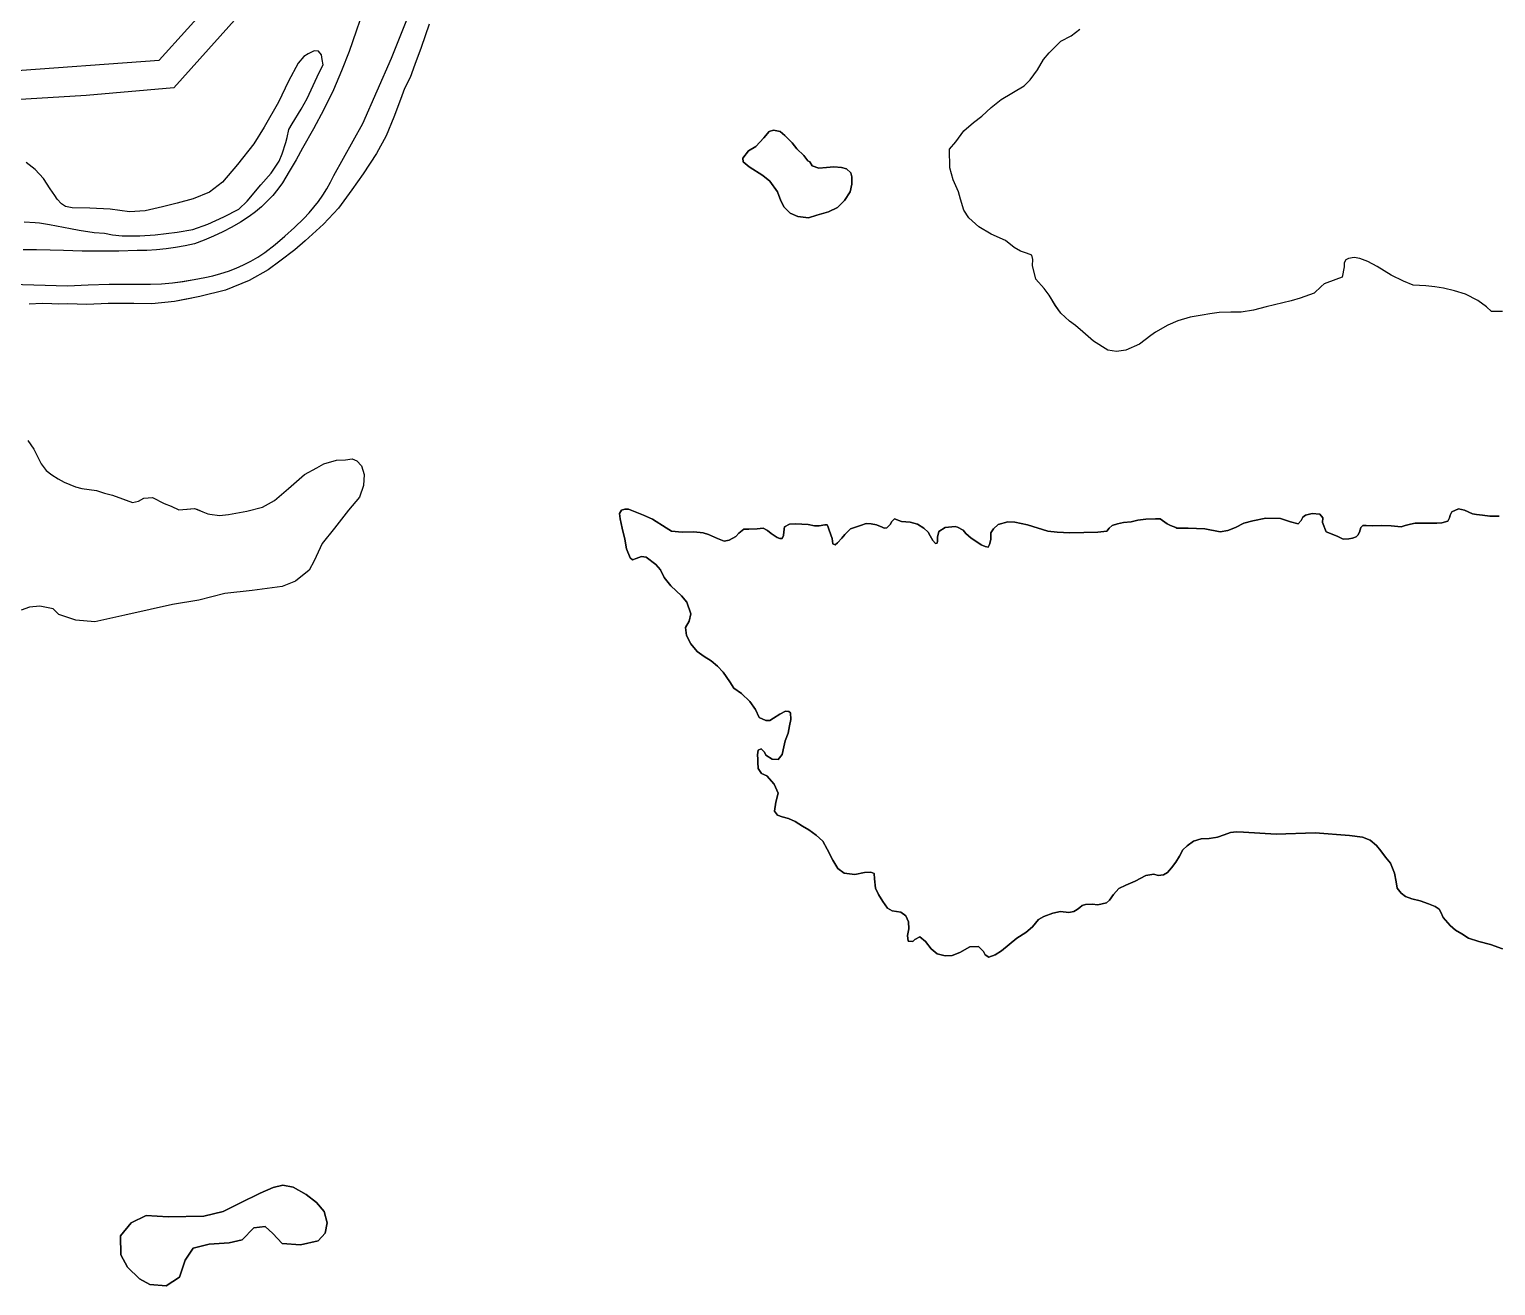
# Model space of a CAD drawing. Header units: inches. Extents: x 1273557 to 1282364, y 239587 to 246310.
# Drawn here: x 1279336 to 1280132, y 241359 to 242040 of the extents above; entities that cross this region are included whole.
import ezdxf

# ---------------------------------------------------------------- set-up
doc = ezdxf.new("R2010")
doc.units = ezdxf.units.IN
doc.header["$MEASUREMENT"] = 0
for name, color, linetype in [('GRASS', 3, 'Continuous'), ('GRASS-ISLAND', 22, 'Continuous'), ('MISC-SURF-FEAT', 40, 'Continuous'), ('STREET-UW', 50, 'Continuous'), ('Water_Island', 2, 'Continuous'), ('Water_Source', 133, 'Continuous')]:
    doc.layers.add(name, color=color, linetype=linetype)

msp = doc.modelspace()

# ---------------------------------------------------------------- linework, layer by layer
at = {"layer": 'GRASS'}
for points in [[(1279320.33, 241902.51), (1279338.66, 241901.83), (1279357.01, 241901.4), (1279368.25, 241901.91), (1279379.51, 241902.22), (1279390.77, 241902.32), (1279402.03, 241902.23), (1279407.96, 241902.48), (1279413.87, 241902.98), (1279419.23, 241903.65), (1279419.23, 241903.65), (1279419.24, 241903.63), (1279425.61, 241904.71), (1279431.42, 241905.95), (1279435.77, 241906.84), (1279440.06, 241907.97), (1279444.29, 241909.32), (1279448.43, 241910.9), (1279452.49, 241912.71), (1279456.44, 241914.73), (1279460.27, 241916.96), (1279463.98, 241919.4), (1279469.55, 241923.71), (1279474.94, 241928.24), (1279480.15, 241932.98), (1279485.17, 241937.92), (1279488, 241940.87), (1279490.67, 241943.95), (1279493.17, 241947.17), (1279495.51, 241950.52), (1279497.67, 241953.98), (1279499.65, 241957.55), (1279501.44, 241961.22), (1279517.18, 241989.32), (1279532.79, 242024.87), (1279546.54, 242059.36)], [(1279519.41, 242056.27), (1279509.75, 242028.44), (1279505.62, 242017.96), (1279501.31, 242007.73), (1279495.96, 241997.01), (1279490.37, 241986.42), (1279484.53, 241975.96), (1279480.94, 241969.69), (1279477.28, 241963.45), (1279473.54, 241957.25), (1279471.01, 241953.76), (1279468.27, 241950.43), (1279465.35, 241947.27), (1279462.24, 241944.28), (1279458.96, 241941.48), (1279455.53, 241938.87), (1279450.85, 241935.93), (1279446.05, 241933.19), (1279441.15, 241930.63), (1279436.15, 241928.27), (1279431.06, 241926.11), (1279425.89, 241924.16), (1279420.78, 241923.06), (1279415.62, 241922.15), (1279410.44, 241921.43), (1279405.24, 241920.9), (1279400.02, 241920.57), (1279394.79, 241920.43), (1279384.8, 241920.23), (1279374.82, 241920.16), (1279364.84, 241920.23), (1279354.87, 241920.43), (1279347.51, 241920.74), (1279340.15, 241920.83), (1279332.91, 241920.9)], [(1279553.08, 242043.23), (1279548.87, 242030.64), (1279545.47, 242021.42), (1279542.87, 242014.4), (1279539.84, 242008.35), (1279537.7, 242002.35), (1279534.01, 241992.92), (1279529.78, 241982.69), (1279524.53, 241973.08), (1279517.33, 241962.11), (1279511.14, 241953.41), (1279503.89, 241943.55), (1279495.93, 241934.74), (1279485.97, 241925.83), (1279480.32, 241920.87), (1279472.2, 241914.8), (1279465.82, 241910.01), (1279455.57, 241904.21), (1279442.75, 241898.98), (1279428.72, 241895.63), (1279421.74, 241894.19), (1279421.74, 241894.19), (1279421.74, 241894.19), (1279414.93, 241892.79), (1279402.65, 241891.51), (1279393, 241891.71), (1279388.8, 241891.83), (1279388.8, 241891.76), (1279379.1, 241891.84), (1279367.5, 241891.16), (1279356.89, 241891.57), (1279351.91, 241891.41), (1279348.45, 241891.64), (1279343.15, 241891.78), (1279336.08, 241891.41)], [(1280135.43, 241887.44), (1280129.56, 241887.46), (1280126.79, 241890), (1280122.02, 241893.47), (1280115.39, 241896.77), (1280109.37, 241898.56), (1280103.48, 241900.05), (1280098.79, 241900.88), (1280093.88, 241901.43), (1280086.97, 241901.71), (1280081.74, 241903.86), (1280075.04, 241907.16), (1280071.17, 241909.4), (1280067.37, 241911.77), (1280062.37, 241914.61), (1280058.13, 241916.14), (1280054.93, 241916.71), (1280051.92, 241916.22), (1280050.4, 241915.47), (1280049.5, 241913.78), (1280049.52, 241911.64), (1280048.55, 241906.11), (1280045, 241904.75), (1280038.77, 241902.43), (1280037.06, 241901.02), (1280033.28, 241897.41), (1280025.64, 241894.73), (1280020.82, 241893.27), (1280007.18, 241889.89), (1280000.36, 241888.13), (1279993.69, 241887.08), (1279988.06, 241887.14), (1279981.7, 241886.87), (1279976.76, 241886.13), (1279972.53, 241885.45), (1279966.08, 241884.32), (1279959.39, 241882.27), (1279953.84, 241879.98), (1279947.19, 241876.21), (1279944.66, 241874.32), (1279938.46, 241869.67), (1279931.11, 241866.4), (1279926.09, 241865.66), (1279921.32, 241866.47), (1279913.54, 241871.37), (1279907.8, 241876.38), (1279903.81, 241879.76), (1279900.51, 241882.12), (1279895.76, 241886.45), (1279892.87, 241890.59), (1279889.51, 241896.31), (1279886.74, 241899.94), (1279882.28, 241904.88), (1279880.55, 241912.37), (1279880.7, 241915.64), (1279880.11, 241917.94), (1279877.14, 241919.08), (1279874.03, 241920.16), (1279870.51, 241922.17), (1279865.82, 241925.92), (1279857.98, 241929.4), (1279851.3, 241933.41), (1279845.91, 241938.29), (1279843.16, 241942.31), (1279841.38, 241948.28), (1279840.41, 241952.37), (1279837.47, 241958.87), (1279835.65, 241965.33), (1279835.47, 241975.41), (1279838.85, 241979.46), (1279843.25, 241985.43), (1279848.45, 241990), (1279852.96, 241993.46), (1279858.14, 241998.12), (1279863.53, 242002.41), (1279875.91, 242009.75), (1279879.2, 242013.1), (1279883.26, 242018.56), (1279886.53, 242024.05), (1279889.47, 242027.76), (1279895.88, 242033.98), (1279901.4, 242036.89), (1279906.13, 242040.63)], [(1279335.49, 241817.5), (1279338.68, 241812.78), (1279340.89, 241808.42), (1279342.67, 241804.74), (1279345.44, 241801.13), (1279348.47, 241798.85), (1279351.95, 241796.66), (1279355.21, 241794.81), (1279361.21, 241792.23), (1279364.72, 241791.48), (1279372.74, 241790.28), (1279377.12, 241788.95), (1279381.4, 241787.85), (1279388.83, 241785.01), (1279392.21, 241783.72), (1279395.43, 241784.51), (1279398.45, 241786.08), (1279403.11, 241786.55), (1279409.42, 241783.3), (1279413.21, 241781.75), (1279417.37, 241779.82), (1279421.94, 241780.26), (1279425.83, 241780.63), (1279427.05, 241780.13), (1279430.31, 241778.78), (1279433.14, 241777.61), (1279434.11, 241777.41), (1279439.39, 241776.73), (1279444.33, 241777.34), (1279454.24, 241779.11), (1279462.69, 241781.28), (1279469.17, 241784.96), (1279476.81, 241791.35), (1279485.57, 241798.99), (1279492.24, 241802.66), (1279495.94, 241804.76), (1279502.93, 241806.78), (1279507.86, 241807.03), (1279511.34, 241807.49), (1279513.87, 241806.34), (1279516.37, 241803.72), (1279517.89, 241798.94), (1279517.57, 241793.1), (1279515.41, 241786.76), (1279509.39, 241779.6), (1279501.85, 241769.93), (1279495.08, 241761.51), (1279490.83, 241752.11), (1279488.15, 241747.07), (1279480.71, 241741.22), (1279473.33, 241738.29), (1279457.21, 241736.13), (1279442.38, 241734.48), (1279428.23, 241730.8), (1279413.93, 241728.41), (1279401.82, 241725.78), (1279388.05, 241722.64), (1279371.71, 241719.02), (1279361.51, 241720), (1279352.27, 241723.14), (1279349.24, 241726.14), (1279341.89, 241727.52), (1279336.36, 241727), (1279331.9, 241725.35)], [(1280133.72, 241776.46), (1280128.67, 241776.43), (1280124.59, 241776.98), (1280121.32, 241777.36), (1280119.1, 241777.71), (1280114.84, 241779.67), (1280111.51, 241780.34), (1280107.97, 241778.79), (1280107.04, 241776.96), (1280106.78, 241775.48), (1280105.84, 241773.64), (1280102.62, 241772.82), (1280099.86, 241772.59), (1280097.26, 241772.66), (1280091.68, 241772.57), (1280088.04, 241772.51), (1280085.57, 241771.97), (1280082.73, 241771.3), (1280080.48, 241770.61), (1280075.06, 241771.19), (1280070.01, 241771.31), (1280065.17, 241771.2), (1280061.46, 241771.37), (1280059.67, 241771.41), (1280058.53, 241770.32), (1280057.8, 241767.74), (1280057.02, 241766.04), (1280056.1, 241765.17), (1280054.08, 241764.48), (1280052.06, 241764.01), (1280049.08, 241763.93), (1280045.73, 241765.49), (1280039.76, 241767.86), (1280037.88, 241772.89), (1280037.94, 241775.41), (1280036.35, 241777.46), (1280032.2, 241777.86), (1280028.61, 241776.9), (1280027.17, 241775.82), (1280026.3, 241773.99), (1280024.55, 241772.24), (1280020.49, 241773.38), (1280015.03, 241775.08), (1280007.08, 241775.27), (1279999.98, 241773.88), (1279995.19, 241772.51), (1279990.68, 241770.31), (1279986.47, 241768.55), (1279982.22, 241767.91), (1279973.93, 241769.45), (1279964.87, 241769.89), (1279958.77, 241769.97), (1279958.17, 241770.2), (1279955.31, 241771.32), (1279953.62, 241772.32), (1279949.8, 241774.87), (1279947.22, 241774.93), (1279942.01, 241774.76), (1279937.61, 241774.27), (1279934.02, 241773.39), (1279929.84, 241772.9), (1279926.63, 241772.16), (1279923.78, 241771.33), (1279922.04, 241769.89), (1279920.81, 241768.21), (1279915.96, 241767.66), (1279900.64, 241767.36), (1279893.88, 241767.67), (1279888.84, 241768.31), (1279877.69, 241771.63), (1279870.89, 241773.06), (1279867.18, 241773.3), (1279861.79, 241771.79), (1279859.28, 241769.47), (1279857.96, 241767.35), (1279857.95, 241763.71), (1279857.14, 241761.05), (1279856.36, 241759.65), (1279854.73, 241759.92), (1279852.67, 241760.86), (1279850.77, 241762.17), (1279847.26, 241764.48), (1279844.27, 241767.01), (1279842.83, 241768.75), (1279839.82, 241770.39), (1279838.57, 241770.87), (1279833.05, 241770.18), (1279829.72, 241768.03), (1279828.91, 241765), (1279828.85, 241762.77), (1279828.68, 241761.81), (1279827.93, 241761.61), (1279826.41, 241763.28), (1279824.91, 241765.77), (1279823.84, 241767.73), (1279821.52, 241769.94), (1279818.15, 241772.03), (1279814.09, 241773.17), (1279809.48, 241773.5), (1279805.65, 241774.93), (1279804.13, 241773.56), (1279803.2, 241771.87), (1279801.37, 241770.05), (1279799.95, 241769.87), (1279798.93, 241770.49), (1279795.91, 241771.67), (1279793.02, 241772.26), (1279790.2, 241772.33), (1279787.2, 241771.36), (1279781.8, 241769.56), (1279778.68, 241766.36), (1279777, 241764.55), (1279774.7, 241761.85), (1279773.34, 241760.77), (1279772.09, 241761.47), (1279771.87, 241764.37), (1279770.11, 241768.73), (1279769.49, 241770.9), (1279769.14, 241771.65), (1279767.88, 241771.76), (1279764.67, 241771.09), (1279762.29, 241771.15), (1279758.81, 241771.9), (1279751.98, 241772.21), (1279748.63, 241772.07), (1279745.92, 241770.58), (1279745.56, 241767.98), (1279745.36, 241765.91), (1279744.58, 241764.36), (1279743.46, 241764.24), (1279741.91, 241764.87), (1279738.62, 241767.04), (1279736.65, 241768.57), (1279734.45, 241769.89), (1279731.17, 241769.59), (1279726.56, 241769.41), (1279723.81, 241769.33), (1279721.15, 241767.16), (1279719.55, 241765.34), (1279715.85, 241763.35), (1279713.17, 241762.89), (1279709.63, 241764.24), (1279704.7, 241766.52), (1279701.9, 241767.33), (1279696.71, 241767.9), (1279690.46, 241767.68), (1279684.67, 241768.34), (1279681.74, 241770.12), (1279674.34, 241774.69), (1279669.49, 241776.96), (1279663.96, 241779.03), (1279661.39, 241780.13), (1279659.31, 241780.18), (1279657.51, 241779.63), (1279656.35, 241777.87), (1279656.8, 241774.96), (1279657.94, 241769.8), (1279659.36, 241763.9), (1279660.27, 241758.59), (1279662.16, 241753.79), (1279663.55, 241752.79), (1279665.5, 241753.49), (1279668.43, 241754.46), (1279670.95, 241754.1), (1279676.06, 241750.26), (1279678.66, 241747.22), (1279680.64, 241743.08), (1279684.32, 241738.53), (1279689.99, 241733.19), (1279692.96, 241729.77), (1279695.04, 241723.4), (1279694.2, 241719.41), (1279692.18, 241716.04), (1279692.75, 241711.71), (1279695.09, 241707.12), (1279698.48, 241702.95), (1279702.43, 241700.32), (1279706.17, 241698), (1279709.59, 241695.1), (1279712.71, 241691.75), (1279716.23, 241686.53), (1279718.37, 241683.06), (1279722.62, 241680.21), (1279727.2, 241675.93), (1279730.14, 241671.48), (1279732.12, 241667.26), (1279735.8, 241665.61), (1279738.02, 241665.49), (1279739.99, 241666.85), (1279743.46, 241669), (1279746.4, 241670.64), (1279748.33, 241670.37), (1279749.13, 241669.68), (1279749.42, 241666.18), (1279748.66, 241662.7), (1279747.9, 241658.63), (1279746.24, 241654.58), (1279745.56, 241651.33), (1279744.64, 241647.11), (1279742.49, 241644.34), (1279739.3, 241644.56), (1279735.79, 241646.8), (1279735.01, 241648.31), (1279733.34, 241650.13), (1279731.61, 241649.43), (1279731.25, 241646.84), (1279731.42, 241644.6), (1279731.38, 241642.97), (1279731.67, 241639.54), (1279733.46, 241636.75), (1279736.41, 241635.49), (1279740.39, 241630.93), (1279742.5, 241626.12), (1279741.19, 241621.32), (1279740.56, 241616.43), (1279742.14, 241614.23), (1279744.64, 241613.21), (1279748.04, 241612.31), (1279751.79, 241610.73), (1279755.75, 241608.25), (1279759.19, 241606.16), (1279763.07, 241603.32), (1279766.78, 241600.03), (1279769.05, 241595.81), (1279772.18, 241589.86), (1279774.9, 241585.26), (1279778.33, 241582.8), (1279784.11, 241581.99), (1279789.42, 241583.05), (1279792.84, 241583.34), (1279794.54, 241582.63), (1279794.69, 241579.58), (1279795.38, 241574.58), (1279796.86, 241571.2), (1279799.37, 241567.42), (1279801.81, 241563.72), (1279804.38, 241562.39), (1279808.97, 241561.61), (1279811.75, 241559.61), (1279813.23, 241556.38), (1279813.44, 241552.51), (1279812.68, 241548.96), (1279812.98, 241545.83), (1279815.58, 241545.69), (1279816.64, 241546.78), (1279819.36, 241548.28), (1279822.42, 241545.67), (1279825.59, 241541.66), (1279828.72, 241538.9), (1279833.08, 241537.91), (1279836.95, 241538.04), (1279841.09, 241539.79), (1279846.51, 241542.71), (1279851.12, 241542.9), (1279853.81, 241540.23), (1279854.73, 241538.35), (1279856.71, 241537.19), (1279860.24, 241538.44), (1279863.71, 241540.66), (1279867.73, 241543.98), (1279871.98, 241547.45), (1279876.89, 241550.6), (1279880.46, 241553.71), (1279883.67, 241557.65), (1279886.61, 241559.29), (1279891.49, 241561.03), (1279895.75, 241561.97), (1279900.2, 241561.49), (1279902.89, 241561.94), (1279904.77, 241563.01), (1279906.21, 241564.17), (1279907.5, 241565.18), (1279909.22, 241565.73), (1279912.87, 241565.87), (1279915.84, 241565.5), (1279920.7, 241566.72), (1279922.22, 241568.02), (1279924.38, 241571.24), (1279927.28, 241574.37), (1279931.19, 241576.28), (1279936.22, 241578.46), (1279941.95, 241581.45), (1279946.35, 241582.16), (1279948.64, 241581.43), (1279951.55, 241581.81), (1279953.66, 241583.02), (1279955.8, 241585.57), (1279958.18, 241588.64), (1279960.19, 241591.94), (1279962.06, 241595.31), (1279964.34, 241597.56), (1279967.83, 241600.15), (1279971.89, 241601.4), (1279976.28, 241601.59), (1279980.83, 241602.22), (1279984.5, 241603.47), (1279987.88, 241604.8), (1279991.23, 241605.17), (1279994.94, 241605), (1280012.61, 241603.83), (1280033.81, 241604.66), (1280052.43, 241603.17), (1280059.47, 241602.18), (1280063.59, 241600.59), (1280067.09, 241597.76), (1280069.4, 241594.8), (1280071.99, 241591.4), (1280074.74, 241588.13), (1280076.91, 241582.73), (1280077.76, 241578.03), (1280078.27, 241574.59), (1280080.44, 241571.87), (1280082.77, 241570.03), (1280086.24, 241568.9), (1280090.82, 241567.75), (1280095.32, 241566.15), (1280099, 241564.73), (1280101.04, 241563.27), (1280101.97, 241561.53), (1280103.31, 241558.6), (1280107.15, 241554.42), (1280109.91, 241551.9), (1280113.43, 241549.81), (1280117.09, 241547.49), (1280122.55, 241545.73), (1280128.97, 241544.01), (1280135.46, 241541.7)]]:
    msp.add_lwpolyline(points, dxfattribs=at)
for points in [[(1279782.52, 241960.44), (1279781.9, 241962.67), (1279779.57, 241964.77), (1279776.86, 241965.52), (1279772.62, 241965.96), (1279768.7, 241965.54), (1279764.6, 241965.13), (1279760.89, 241966.41), (1279759.76, 241968.65), (1279758.58, 241969.19), (1279756.44, 241972.13), (1279752.61, 241975.63), (1279750.14, 241978.92), (1279746.15, 241982.93), (1279743.65, 241985.03), (1279739.93, 241985.8), (1279737.69, 241985.01), (1279734.72, 241981.68), (1279730.35, 241976.85), (1279726.38, 241974.56), (1279723.39, 241970.55), (1279723.52, 241968.68), (1279726.85, 241965.87), (1279734.23, 241961.27), (1279737.9, 241958.12), (1279742.18, 241952.4), (1279743.93, 241947.43), (1279745.72, 241943.98), (1279749.05, 241940.84), (1279753.25, 241938.87), (1279759.02, 241938.22), (1279763.48, 241939.64), (1279769.82, 241941.53), (1279774.64, 241943.79), (1279778.47, 241947.61), (1279781.48, 241952.3), (1279782.43, 241956.53)], [(1279497.86, 241393.09), (1279496.13, 241399.27), (1279492, 241404.1), (1279486.44, 241408.5), (1279479.46, 241412.46), (1279473.82, 241413.55), (1279468.59, 241412.27), (1279461.42, 241409.15), (1279450.42, 241403.76), (1279441.33, 241399.27), (1279430.87, 241396.71), (1279411.49, 241396.26), (1279399.7, 241397.04), (1279391.56, 241393), (1279385.71, 241386.06), (1279385.92, 241375.66), (1279389.52, 241368.96), (1279395.97, 241362.65), (1279401.56, 241359.67), (1279410.52, 241358.97), (1279417.73, 241363.51), (1279420.8, 241372.87), (1279425.22, 241379.37), (1279433.78, 241381.51), (1279444.66, 241382.18), (1279451.79, 241383.88), (1279458.1, 241390.34), (1279464.26, 241391.12), (1279468.42, 241387.23), (1279473.47, 241381.91), (1279483.38, 241381.18), (1279492.88, 241383.3), (1279496.77, 241387.45)]]:
    msp.add_lwpolyline(points, close=True, dxfattribs=at)
at = {"layer": 'GRASS-ISLAND'}
msp.add_lwpolyline([(1279333.4, 241936), (1279339.46, 241935.73), (1279341.77, 241935.45), (1279347.16, 241934.65), (1279358.58, 241932.48), (1279363.36, 241931.48), (1279371.45, 241930.33), (1279376.97, 241929.9), (1279381.3, 241929.05), (1279386.67, 241928.48), (1279391.62, 241928.51), (1279396.27, 241928.47), (1279404.47, 241929.08), (1279416.53, 241930.42), (1279424.98, 241931.84), (1279433.02, 241934.74), (1279441.68, 241938.81), (1279449.82, 241942.89), (1279454.42, 241947.28), (1279461.87, 241956.18), (1279467.41, 241962.46), (1279471.77, 241968.93), (1279473.34, 241972.87), (1279475.41, 241979.02), (1279476.07, 241981.81), (1279477.06, 241986.21), (1279478.76, 241989.27), (1279483.67, 241997.19), (1279487.06, 242002.94), (1279493.45, 242017.03), (1279495.62, 242021.26), (1279495.17, 242024.14), (1279494.71, 242026.59), (1279493.21, 242028.55), (1279490.78, 242028.9), (1279487.49, 242027.21), (1279485.17, 242025.71), (1279482.06, 242022.17), (1279476.81, 242012.34), (1279471.36, 242000.89), (1279463.58, 241987.35), (1279458.05, 241978.33), (1279449.15, 241967.19), (1279441.09, 241957.49), (1279433.96, 241952.2), (1279425.16, 241948.51), (1279416.47, 241946.21), (1279408.45, 241944.26), (1279399.18, 241942.05), (1279390.68, 241941.52), (1279380.09, 241942.96), (1279369.11, 241943.52), (1279359.49, 241943.73), (1279355.92, 241944.34), (1279353.74, 241945.79), (1279351.4, 241948.31), (1279350.07, 241950.41), (1279347.58, 241953.94), (1279343.86, 241959.55), (1279339.47, 241964.52), (1279334.49, 241968.3)], dxfattribs=at)
at = {"layer": 'MISC-SURF-FEAT'}
for p, q in [((1279406.66, 242023.81), (1279482.82, 242107.93)), ((1279496.89, 242100.58), (1279414.69, 242008.79)), ((1279322.27, 242017.69), (1279406.66, 242023.81)), ((1279414.69, 242008.79), (1279367.12, 242004.54)), ((1279367.12, 242004.54), (1279322.46, 242001.83))]:
    msp.add_line(p, q, dxfattribs=at)
at = {"layer": 'STREET-UW'}
for points in [[(1279320.33, 241902.51), (1279338.66, 241901.83), (1279357.01, 241901.4), (1279368.25, 241901.91), (1279379.51, 241902.22), (1279390.77, 241902.32), (1279402.03, 241902.23), (1279407.96, 241902.48), (1279413.87, 241902.98), (1279419.76, 241903.72), (1279425.61, 241904.71), (1279431.42, 241905.95), (1279435.77, 241906.84), (1279440.06, 241907.97), (1279444.29, 241909.32), (1279448.43, 241910.9), (1279452.49, 241912.71), (1279456.44, 241914.73), (1279460.27, 241916.96), (1279463.98, 241919.4), (1279469.55, 241923.71), (1279474.94, 241928.24), (1279480.15, 241932.98), (1279485.17, 241937.92), (1279488, 241940.87), (1279490.67, 241943.95), (1279493.17, 241947.17), (1279495.51, 241950.52), (1279497.67, 241953.98), (1279499.65, 241957.55), (1279501.44, 241961.22), (1279517.18, 241989.32), (1279532.79, 242024.87), (1279546.54, 242059.36)], [(1279519.41, 242056.27), (1279509.75, 242028.44), (1279505.62, 242017.96), (1279501.31, 242007.73), (1279495.96, 241997.01), (1279490.37, 241986.42), (1279484.53, 241975.96), (1279480.94, 241969.69), (1279477.28, 241963.45), (1279473.54, 241957.25), (1279471.01, 241953.76), (1279468.27, 241950.43), (1279465.35, 241947.27), (1279462.24, 241944.28), (1279458.96, 241941.48), (1279455.53, 241938.87), (1279450.85, 241935.93), (1279446.05, 241933.19), (1279441.15, 241930.63), (1279436.15, 241928.27), (1279431.06, 241926.11), (1279425.89, 241924.16), (1279420.78, 241923.06), (1279415.62, 241922.15), (1279410.44, 241921.43), (1279405.24, 241920.9), (1279400.02, 241920.57), (1279394.79, 241920.43), (1279384.8, 241920.23), (1279374.82, 241920.16), (1279364.84, 241920.23), (1279354.87, 241920.43), (1279347.51, 241920.74), (1279340.15, 241920.83), (1279332.91, 241920.9)]]:
    msp.add_lwpolyline(points, dxfattribs=at)
at = {"layer": 'Water_Island'}
for points in [[(1279739.93, 241985.8), (1279743.65, 241985.03), (1279746.15, 241982.93), (1279750.14, 241978.92), (1279752.61, 241975.63), (1279756.44, 241972.13), (1279758.58, 241969.19), (1279759.76, 241968.65), (1279760.89, 241966.41), (1279764.6, 241965.13), (1279768.7, 241965.54), (1279772.62, 241965.96), (1279776.86, 241965.52), (1279779.57, 241964.77), (1279781.9, 241962.67), (1279782.52, 241960.44), (1279782.43, 241956.53), (1279781.48, 241952.3), (1279778.47, 241947.61), (1279774.64, 241943.79), (1279769.82, 241941.53), (1279763.48, 241939.64), (1279759.02, 241938.22), (1279753.25, 241938.87), (1279749.05, 241940.84), (1279745.72, 241943.98), (1279743.93, 241947.43), (1279742.18, 241952.4), (1279737.9, 241958.12), (1279734.23, 241961.27), (1279726.85, 241965.87), (1279723.52, 241968.68), (1279723.39, 241970.55), (1279726.38, 241974.56), (1279730.35, 241976.85), (1279734.72, 241981.68), (1279737.69, 241985.01)], [(1279496.13, 241399.27), (1279497.86, 241393.09), (1279496.77, 241387.45), (1279492.88, 241383.3), (1279483.38, 241381.18), (1279473.47, 241381.91), (1279468.42, 241387.23), (1279464.26, 241391.12), (1279458.1, 241390.34), (1279451.79, 241383.88), (1279444.66, 241382.18), (1279433.78, 241381.51), (1279425.22, 241379.37), (1279420.8, 241372.87), (1279417.73, 241363.51), (1279410.52, 241358.97), (1279401.56, 241359.67), (1279395.97, 241362.65), (1279389.52, 241368.96), (1279385.92, 241375.66), (1279385.71, 241386.06), (1279391.56, 241393), (1279399.7, 241397.04), (1279411.49, 241396.26), (1279430.87, 241396.71), (1279441.33, 241399.27), (1279450.42, 241403.76), (1279461.42, 241409.15), (1279468.59, 241412.27), (1279473.82, 241413.55), (1279479.46, 241412.46), (1279486.44, 241408.5), (1279492, 241404.1)]]:
    msp.add_lwpolyline(points, close=True, dxfattribs=at)
msp.add_lwpolyline([(1280135.46, 241541.7), (1280128.97, 241544.01), (1280122.55, 241545.73), (1280117.09, 241547.49), (1280113.43, 241549.81), (1280109.91, 241551.9), (1280107.15, 241554.42), (1280103.31, 241558.6), (1280101.97, 241561.53), (1280101.04, 241563.27), (1280099, 241564.73), (1280095.32, 241566.15), (1280090.82, 241567.75), (1280086.24, 241568.9), (1280082.77, 241570.03), (1280080.44, 241571.87), (1280078.27, 241574.59), (1280077.76, 241578.03), (1280076.91, 241582.73), (1280074.74, 241588.13), (1280071.99, 241591.4), (1280069.4, 241594.8), (1280067.09, 241597.76), (1280063.59, 241600.59), (1280059.47, 241602.18), (1280052.43, 241603.17), (1280033.81, 241604.66), (1280012.61, 241603.83), (1279994.94, 241605), (1279991.23, 241605.17), (1279987.88, 241604.8), (1279984.5, 241603.47), (1279980.83, 241602.22), (1279980.83, 241602.22), (1279980.83, 241602.22), (1279980.83, 241602.22), (1279980.83, 241602.22), (1279980.83, 241602.22), (1279979.98, 241602.1), (1279976.28, 241601.59), (1279971.89, 241601.4), (1279967.83, 241600.15), (1279964.34, 241597.56), (1279962.06, 241595.31), (1279960.19, 241591.94), (1279958.18, 241588.64), (1279955.8, 241585.57), (1279953.66, 241583.02), (1279951.55, 241581.81), (1279948.64, 241581.43), (1279946.35, 241582.16), (1279941.95, 241581.45), (1279936.22, 241578.46), (1279931.19, 241576.28), (1279927.28, 241574.37), (1279924.38, 241571.24), (1279922.22, 241568.02), (1279920.7, 241566.72), (1279915.84, 241565.5), (1279912.87, 241565.87), (1279909.22, 241565.73), (1279907.5, 241565.18), (1279906.21, 241564.17), (1279904.77, 241563.01), (1279902.89, 241561.94), (1279900.2, 241561.49), (1279895.75, 241561.97), (1279891.49, 241561.03), (1279886.61, 241559.29), (1279883.67, 241557.65), (1279880.46, 241553.71), (1279876.89, 241550.6), (1279871.98, 241547.45), (1279867.73, 241543.98), (1279863.71, 241540.66), (1279860.24, 241538.44), (1279856.71, 241537.19), (1279854.73, 241538.35), (1279853.81, 241540.23), (1279851.12, 241542.9), (1279846.51, 241542.71), (1279841.09, 241539.79), (1279836.95, 241538.04), (1279833.08, 241537.91), (1279828.72, 241538.9), (1279825.59, 241541.66), (1279822.42, 241545.67), (1279819.36, 241548.28), (1279816.64, 241546.78), (1279815.58, 241545.69), (1279812.98, 241545.83), (1279812.68, 241548.96), (1279813.44, 241552.51), (1279813.23, 241556.38), (1279811.75, 241559.61), (1279808.97, 241561.61), (1279804.38, 241562.39), (1279801.81, 241563.72), (1279799.37, 241567.42), (1279796.86, 241571.2), (1279795.38, 241574.58), (1279794.69, 241579.58), (1279794.54, 241582.63), (1279792.84, 241583.34), (1279789.42, 241583.05), (1279784.11, 241581.99), (1279778.33, 241582.8), (1279774.9, 241585.26), (1279772.18, 241589.86), (1279769.05, 241595.81), (1279766.78, 241600.03), (1279763.07, 241603.32), (1279759.19, 241606.16), (1279755.75, 241608.25), (1279751.79, 241610.73), (1279748.04, 241612.31), (1279744.64, 241613.21), (1279742.14, 241614.23), (1279740.56, 241616.43), (1279741.19, 241621.32), (1279742.5, 241626.12), (1279740.39, 241630.93), (1279736.41, 241635.49), (1279733.46, 241636.75), (1279731.67, 241639.54), (1279731.38, 241642.97), (1279731.42, 241644.6), (1279731.25, 241646.84), (1279731.61, 241649.43), (1279733.34, 241650.13), (1279735.01, 241648.31), (1279735.79, 241646.8), (1279739.3, 241644.56), (1279742.49, 241644.34), (1279744.64, 241647.11), (1279745.56, 241651.33), (1279746.24, 241654.58), (1279747.9, 241658.63), (1279748.66, 241662.7), (1279749.42, 241666.18), (1279749.13, 241669.68), (1279748.33, 241670.37), (1279746.4, 241670.64), (1279743.46, 241669), (1279739.99, 241666.85), (1279738.02, 241665.49), (1279735.8, 241665.61), (1279732.12, 241667.26), (1279730.14, 241671.48), (1279727.2, 241675.93), (1279722.62, 241680.21), (1279718.37, 241683.06), (1279716.23, 241686.53), (1279712.71, 241691.75), (1279709.59, 241695.1), (1279706.17, 241698), (1279702.43, 241700.32), (1279698.48, 241702.95), (1279695.09, 241707.12), (1279692.75, 241711.71), (1279692.18, 241716.04), (1279694.2, 241719.41), (1279695.04, 241723.4), (1279692.96, 241729.77), (1279689.99, 241733.19), (1279684.32, 241738.53), (1279680.64, 241743.08), (1279678.66, 241747.22), (1279676.06, 241750.26), (1279670.95, 241754.1), (1279668.43, 241754.46), (1279665.5, 241753.49), (1279663.55, 241752.79), (1279662.16, 241753.79), (1279660.27, 241758.59), (1279659.36, 241763.9), (1279657.94, 241769.8), (1279656.8, 241774.96), (1279656.35, 241777.87), (1279657.51, 241779.63), (1279659.31, 241780.18), (1279661.39, 241780.13), (1279663.96, 241779.03), (1279669.49, 241776.96), (1279674.34, 241774.69), (1279681.74, 241770.12), (1279684.67, 241768.34), (1279690.46, 241767.68), (1279696.71, 241767.9), (1279701.9, 241767.33), (1279704.7, 241766.52), (1279709.63, 241764.24), (1279713.17, 241762.89), (1279715.85, 241763.35), (1279719.55, 241765.34), (1279721.15, 241767.16), (1279723.81, 241769.33), (1279726.56, 241769.41), (1279731.17, 241769.59), (1279734.45, 241769.89), (1279736.65, 241768.57), (1279738.62, 241767.04), (1279741.91, 241764.87), (1279743.46, 241764.24), (1279744.58, 241764.36), (1279745.36, 241765.91), (1279745.56, 241767.98), (1279745.92, 241770.58), (1279748.63, 241772.07), (1279751.98, 241772.21), (1279758.81, 241771.9), (1279762.29, 241771.15), (1279764.67, 241771.09), (1279767.88, 241771.76), (1279769.14, 241771.65), (1279769.49, 241770.9), (1279770.11, 241768.73), (1279771.87, 241764.37), (1279772.09, 241761.47), (1279773.34, 241760.77), (1279774.7, 241761.85), (1279777, 241764.55), (1279778.68, 241766.36), (1279781.8, 241769.56), (1279787.2, 241771.36), (1279790.2, 241772.33), (1279793.02, 241772.26), (1279795.91, 241771.67), (1279798.93, 241770.49), (1279799.95, 241769.87), (1279801.37, 241770.05), (1279803.2, 241771.87), (1279804.13, 241773.56), (1279805.65, 241774.93), (1279809.48, 241773.5), (1279814.09, 241773.17), (1279818.15, 241772.03), (1279821.52, 241769.94), (1279823.84, 241767.73), (1279824.91, 241765.77), (1279826.41, 241763.28), (1279827.93, 241761.61), (1279828.68, 241761.81), (1279828.85, 241762.77), (1279828.91, 241765), (1279829.72, 241768.03), (1279833.05, 241770.18), (1279838.57, 241770.87), (1279839.82, 241770.39), (1279842.83, 241768.75), (1279844.27, 241767.01), (1279847.26, 241764.48), (1279850.77, 241762.17), (1279852.67, 241760.86), (1279854.73, 241759.92), (1279856.36, 241759.65), (1279857.14, 241761.05), (1279857.95, 241763.71), (1279857.96, 241767.35), (1279859.28, 241769.47), (1279861.79, 241771.79), (1279867.18, 241773.3), (1279870.89, 241773.06), (1279877.69, 241771.63), (1279888.84, 241768.31), (1279893.88, 241767.67), (1279900.64, 241767.36), (1279915.96, 241767.66), (1279920.81, 241768.21), (1279922.04, 241769.89), (1279923.78, 241771.33), (1279926.63, 241772.16), (1279929.84, 241772.9), (1279934.02, 241773.39), (1279937.61, 241774.27), (1279942.01, 241774.76), (1279947.22, 241774.93), (1279949.8, 241774.87), (1279953.62, 241772.32), (1279955.31, 241771.32), (1279958.17, 241770.2), (1279958.17, 241770.2), (1279958.17, 241770.2), (1279958.77, 241769.97), (1279964.87, 241769.89), (1279973.93, 241769.45), (1279982.22, 241767.91), (1279986.47, 241768.55), (1279990.68, 241770.31), (1279995.19, 241772.51), (1279999.98, 241773.88), (1280007.08, 241775.27), (1280015.03, 241775.08), (1280020.49, 241773.38), (1280024.55, 241772.24), (1280026.3, 241773.99), (1280027.17, 241775.82), (1280028.61, 241776.9), (1280032.2, 241777.86), (1280036.35, 241777.46), (1280037.94, 241775.41), (1280037.88, 241772.89), (1280039.76, 241767.86), (1280045.73, 241765.49), (1280049.08, 241763.93), (1280052.06, 241764.01), (1280054.08, 241764.48), (1280056.1, 241765.17), (1280057.02, 241766.04), (1280057.8, 241767.74), (1280058.53, 241770.32), (1280059.67, 241771.41), (1280061.46, 241771.37), (1280065.17, 241771.2), (1280070.01, 241771.31), (1280075.06, 241771.19), (1280080.48, 241770.61), (1280082.73, 241771.3), (1280085.57, 241771.97), (1280088.04, 241772.51), (1280091.68, 241772.57), (1280097.26, 241772.66), (1280099.86, 241772.59), (1280102.62, 241772.82), (1280105.84, 241773.64), (1280106.78, 241775.48), (1280107.04, 241776.96), (1280107.97, 241778.79), (1280111.51, 241780.34), (1280114.84, 241779.67), (1280119.1, 241777.71), (1280121.32, 241777.36), (1280124.59, 241776.98), (1280128.67, 241776.43), (1280133.72, 241776.46)], dxfattribs=at)
at = {"layer": 'Water_Source'}
for points in [[(1279553.08, 242043.23), (1279548.87, 242030.64), (1279545.47, 242021.42), (1279542.87, 242014.4), (1279539.84, 242008.35), (1279537.7, 242002.35), (1279534.01, 241992.92), (1279529.78, 241982.69), (1279524.53, 241973.08), (1279517.33, 241962.11), (1279511.14, 241953.41), (1279503.89, 241943.55), (1279495.93, 241934.74), (1279485.97, 241925.83), (1279480.32, 241920.87), (1279472.2, 241914.8), (1279465.82, 241910.01), (1279455.57, 241904.21), (1279442.75, 241898.98), (1279428.72, 241895.63), (1279414.93, 241892.79), (1279402.65, 241891.51), (1279393, 241891.71), (1279388.8, 241891.83), (1279388.8, 241891.76), (1279379.1, 241891.84), (1279367.5, 241891.16), (1279356.89, 241891.57), (1279351.91, 241891.41), (1279348.45, 241891.64), (1279343.15, 241891.78), (1279336.08, 241891.41)], [(1280135.43, 241887.44), (1280129.56, 241887.46), (1280126.79, 241890), (1280122.02, 241893.47), (1280115.39, 241896.77), (1280109.37, 241898.56), (1280103.48, 241900.05), (1280098.79, 241900.88), (1280093.88, 241901.43), (1280086.97, 241901.71), (1280081.74, 241903.86), (1280075.04, 241907.16), (1280071.17, 241909.4), (1280067.37, 241911.77), (1280062.37, 241914.61), (1280058.13, 241916.14), (1280054.93, 241916.71), (1280051.92, 241916.22), (1280050.4, 241915.47), (1280049.5, 241913.78), (1280049.52, 241911.64), (1280048.55, 241906.11), (1280045, 241904.75), (1280038.77, 241902.43), (1280037.06, 241901.02), (1280033.28, 241897.41), (1280025.64, 241894.73), (1280020.82, 241893.27), (1280007.18, 241889.89), (1280000.36, 241888.13), (1279993.69, 241887.08), (1279988.06, 241887.14), (1279981.7, 241886.87), (1279976.76, 241886.13), (1279972.53, 241885.45), (1279966.08, 241884.32), (1279959.39, 241882.27), (1279953.84, 241879.98), (1279947.19, 241876.21), (1279944.66, 241874.32), (1279938.46, 241869.67), (1279931.11, 241866.4), (1279926.09, 241865.66), (1279921.32, 241866.47), (1279913.54, 241871.37), (1279907.8, 241876.38), (1279903.81, 241879.76), (1279900.51, 241882.12), (1279895.76, 241886.45), (1279892.9, 241890.54), (1279892.9, 241890.54), (1279889.51, 241896.31), (1279886.74, 241899.94), (1279882.28, 241904.88), (1279880.55, 241912.37), (1279880.7, 241915.64), (1279880.11, 241917.94), (1279877.14, 241919.08), (1279874.03, 241920.16), (1279870.51, 241922.17), (1279865.82, 241925.92), (1279857.98, 241929.4), (1279851.3, 241933.41), (1279845.91, 241938.29), (1279843.16, 241942.31), (1279841.38, 241948.28), (1279840.41, 241952.37), (1279837.47, 241958.87), (1279835.65, 241965.33), (1279835.47, 241975.41), (1279838.85, 241979.46), (1279843.25, 241985.43), (1279848.45, 241990), (1279852.96, 241993.46), (1279858.14, 241998.12), (1279863.53, 242002.41), (1279875.91, 242009.75), (1279879.2, 242013.1), (1279883.26, 242018.56), (1279886.53, 242024.05), (1279889.47, 242027.76), (1279895.88, 242033.98), (1279901.4, 242036.89), (1279906.13, 242040.63)], [(1279333.4, 241936), (1279339.46, 241935.73), (1279341.77, 241935.45), (1279347.16, 241934.65), (1279358.58, 241932.48), (1279363.36, 241931.48), (1279371.45, 241930.33), (1279376.97, 241929.9), (1279381.3, 241929.05), (1279386.67, 241928.48), (1279391.62, 241928.51), (1279396.27, 241928.47), (1279404.47, 241929.08), (1279416.53, 241930.42), (1279424.98, 241931.84), (1279433.02, 241934.74), (1279441.68, 241938.81), (1279449.82, 241942.89), (1279454.42, 241947.28), (1279461.87, 241956.18), (1279467.41, 241962.46), (1279471.77, 241968.93), (1279473.34, 241972.87), (1279475.41, 241979.02), (1279476.07, 241981.81), (1279477.06, 241986.21), (1279478.76, 241989.27), (1279483.67, 241997.19), (1279487.06, 242002.94), (1279493.45, 242017.03), (1279495.62, 242021.26), (1279495.17, 242024.14), (1279494.71, 242026.59), (1279493.21, 242028.55), (1279490.78, 242028.9), (1279487.49, 242027.21), (1279485.17, 242025.71), (1279482.06, 242022.17), (1279476.81, 242012.34), (1279471.36, 242000.89), (1279463.58, 241987.35), (1279458.05, 241978.33), (1279449.15, 241967.19), (1279441.09, 241957.49), (1279433.96, 241952.2), (1279425.16, 241948.51), (1279416.47, 241946.21), (1279408.45, 241944.26), (1279399.18, 241942.05), (1279390.68, 241941.52), (1279380.09, 241942.96), (1279369.11, 241943.52), (1279359.49, 241943.73), (1279355.92, 241944.34), (1279353.74, 241945.79), (1279351.4, 241948.31), (1279350.07, 241950.41), (1279347.58, 241953.94), (1279343.86, 241959.55), (1279339.47, 241964.52), (1279334.49, 241968.3)], [(1279335.49, 241817.5), (1279338.68, 241812.78), (1279340.89, 241808.42), (1279342.67, 241804.74), (1279345.44, 241801.13), (1279348.47, 241798.85), (1279351.95, 241796.66), (1279355.21, 241794.81), (1279361.21, 241792.23), (1279364.72, 241791.48), (1279372.74, 241790.28), (1279377.12, 241788.95), (1279381.4, 241787.85), (1279392.21, 241783.72), (1279395.43, 241784.51), (1279398.45, 241786.08), (1279403.11, 241786.55), (1279409.42, 241783.3), (1279413.21, 241781.75), (1279417.37, 241779.82), (1279425.83, 241780.63), (1279433.14, 241777.61), (1279434.11, 241777.41), (1279439.39, 241776.73), (1279444.33, 241777.34), (1279454.24, 241779.11), (1279462.69, 241781.28), (1279469.17, 241784.96), (1279476.81, 241791.35), (1279485.57, 241798.99), (1279492.24, 241802.66), (1279495.94, 241804.76), (1279502.93, 241806.78), (1279507.86, 241807.03), (1279511.34, 241807.49), (1279513.87, 241806.34), (1279516.37, 241803.72), (1279517.89, 241798.94), (1279517.57, 241793.1), (1279515.42, 241786.79), (1279515.41, 241786.76), (1279509.39, 241779.6), (1279501.85, 241769.93), (1279495.08, 241761.51), (1279490.83, 241752.11), (1279488.15, 241747.07), (1279480.71, 241741.22), (1279473.33, 241738.29), (1279457.21, 241736.13), (1279442.38, 241734.48), (1279428.23, 241730.8), (1279413.93, 241728.41), (1279401.82, 241725.78), (1279388.05, 241722.64), (1279371.71, 241719.02), (1279361.51, 241720), (1279352.27, 241723.14), (1279349.24, 241726.14), (1279341.89, 241727.52), (1279336.36, 241727), (1279331.9, 241725.35)]]:
    msp.add_lwpolyline(points, dxfattribs=at)

doc.saveas('drawing.dxf')
